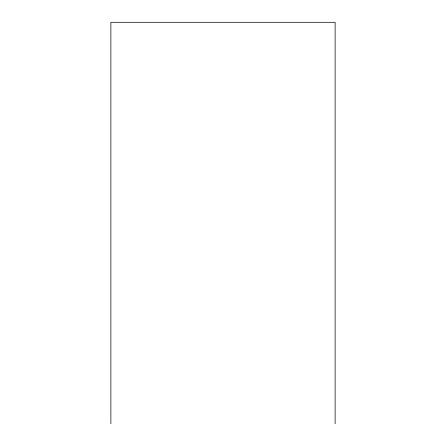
<?xml version="1.0" encoding="UTF-8"?>
<svg xmlns="http://www.w3.org/2000/svg" width="446" height="446" viewBox="0 0 446 446"><rect width="100%" height="100%" fill="white"/><g stroke="black" fill="none" stroke-linecap="round" stroke-linejoin="round"><path stroke-width="0.67" d="M335.124 423.7L335.124 22.3L110.876 22.3L110.876 423.7"/></g></svg>
